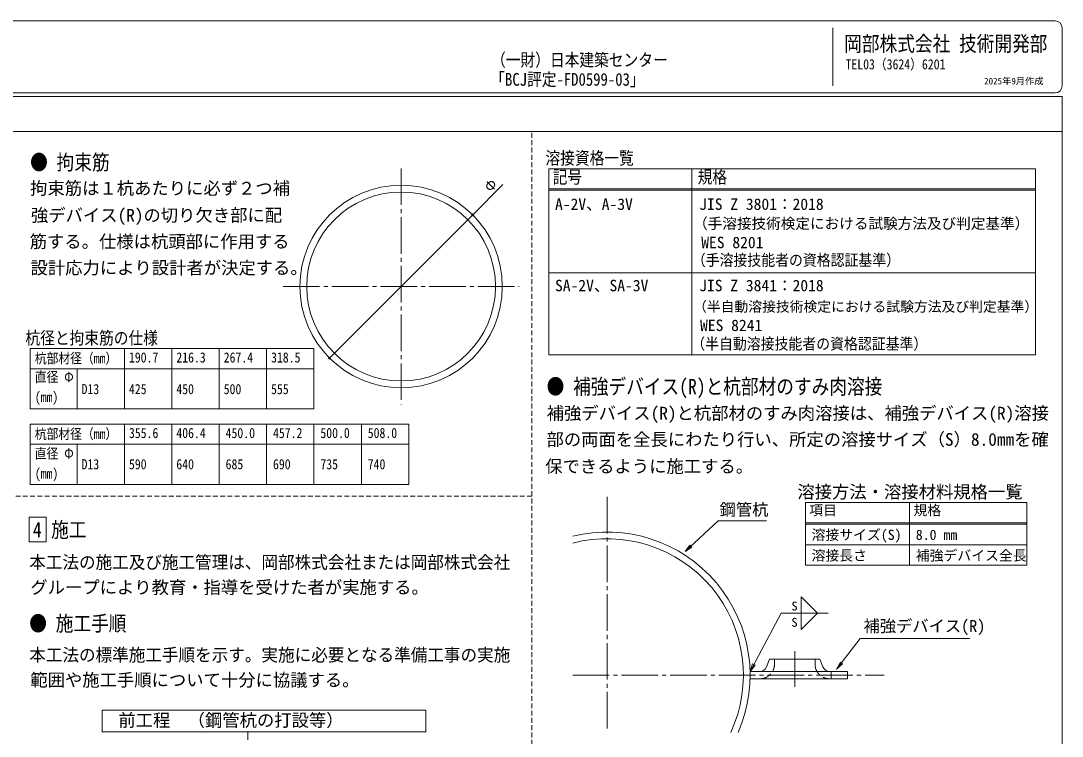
# Model space of a CAD drawing. Units: millimetres, scale not verified. Extents: x -38480 to 38480, y -27228 to 27488.
# Drawn here: x 11 to 38480, y 1077 to 27488 of the extents above; entities that cross this region are included whole.
import ezdxf
from ezdxf.enums import TextEntityAlignment as Align

# ---------------------------------------------------------------- set-up
doc = ezdxf.new("R2010")
doc.units = ezdxf.units.MM
doc.header["$LTSCALE"] = 150
doc.header["$PDMODE"] = 32
doc.header["$PDSIZE"] = 75
for name, pattern in [('CHAIN2', [12, 9, -1, 1, -1]), ('DASHED1', [1.8, 1.2, -0.6]), ('DASHED3', [4, 3, -1])]:
    doc.linetypes.add(name, pattern=pattern)
for name, color, linetype, lineweight in [('0-0_0', 134, 'Continuous', 18), ('0-1_00_WAKU', 4, 'Continuous', 9), ('0-4_02_TEXT', 134, 'Continuous', 18), ('0-7_05_SUNPOU', 7, 'Continuous', 18), ('0-8_06_HYOU', 6, 'Continuous', 18), ('0-9_07_DOT', 5, 'DASHED1', 18), ('0-B_08_CENTER', 4, 'CHAIN2', 9), ('0-C_08HIDDEN', 5, 'DASHED3', 18), ('0-D_09_KAKOMI', 6, 'Continuous', 18), ('0-E_09SUNPO', 7, 'Continuous', 18)]:
    doc.layers.add(name, color=color, linetype=linetype, lineweight=lineweight)
doc.layers.add('0-3_01_TITLE', color=5, linetype='Continuous')
doc.styles.add('ＭＳ ゴシック', font='')
doc.styles.get('ＭＳ ゴシック').set_extended_font_data('MS Gothic')

msp = doc.modelspace()

# ---------------------------------------------------------------- linework, layer by layer
at = {"layer": '0-0_0'}
for p, q in [((27558.6, 3635.2), (27670.7, 3915.4)), ((29530.7, 3915.4), (27670.7, 3915.4)), ((29642.8, 3635.2), (29530.7, 3915.4)), ((26950.6, 3465.4), (30550.7, 3465.4)), ((26950.6, 3465.4), (26950.6, 3195.4)), ((27220.7, 3465.4), (26950.6, 3465.4)), ((29950.7, 3465.4), (29950.7, 3195.4)), ((30550.7, 3465.4), (30550.7, 3195.4)), ((26950.6, 3195.4), (30550.7, 3195.4)), ((27220.7, 3195.4), (26950.6, 3195.4)), ((8392.4, 1237.6), (8392.4, 937.6))]:
    msp.add_line(p, q, dxfattribs=at)
at = {"layer": '0-0_0', "color": 7}
msp.add_line((3013.9, 1237.6), (3013.9, 2037.6), dxfattribs=at)
at = {"layer": '0-0_0'}
for radius in [3738.1, 3488.9]:
    msp.add_circle((14059.7, 17679.4), radius, dxfattribs=at)
for centre, radius, start, end in [((21667.5, 3330.4), 5283.2, 336.415, 103.89), ((21667.5, 3330.4), 5036.2, 335.183, 104.585), ((27307.9, 3735.4), 270, 270, 338.199), ((29893.5, 3735.4), 270, 201.801, 270)]:
    msp.add_arc(centre, radius, start, end, dxfattribs=at)
at = {"layer": '0-1_00_WAKU'}
for p, q in [((-38220, 27487.9), (38220, 27487.9)), ((30003.1, 25085.4), (30003.1, 27227.9)), ((38480, 25085.4), (38480, 27227.9)), ((-38480, 24699.3), (38480, 24699.3)), ((-38220, 24825.4), (38220, 24825.4)), ((-38480, 23399.3), (38480, 23399.3))]:
    msp.add_line(p, q, dxfattribs=at)
msp.add_lwpolyline([(-38480, -27227.9), (38480, -27227.9), (38480, 24699.3)], dxfattribs=at)
for centre, start, end in [((38220, 27227.9), 0, 90), ((38220, 25085.4), 270, 0)]:
    msp.add_arc(centre, 260, start, end, dxfattribs=at)
at = {"layer": '0-7_05_SUNPOU'}
msp.add_lwpolyline([(3013.9, 2037.6), (14976.5, 2037.6), (14976.5, 1237.6), (3013.9, 1237.6)], dxfattribs=at)
at = {"layer": '0-8_06_HYOU'}
for p, q in [((19516.8, 15159.7), (19516.8, 22020.8)), ((19516.8, 22020.8), (37500.2, 22020.8)), ((24805, 15159.7), (24805, 22020.8)), ((37500.2, 15159.7), (37500.2, 22020.8)), ((19516.8, 21279.9), (37500.2, 21279.9)), ((19516.8, 21229.9), (37500.2, 21229.9)), ((19516.8, 18186.1), (37500.2, 18186.1)), ((356.1, 15384.7), (10840.9, 15384.7)), ((356.1, 13162.1), (356.1, 15384.7)), ((3840.9, 13162.1), (3840.9, 15384.7)), ((5590.9, 13162.1), (5590.9, 15384.7)), ((7340.9, 13162.1), (7340.9, 15384.7)), ((9090.9, 13162.1), (9090.9, 15384.7)), ((10840.9, 13162.1), (10840.9, 15384.7)), ((19516.8, 15159.7), (37500.2, 15159.7)), ((356.1, 14643.8), (10840.9, 14643.8)), ((2090.9, 13162.1), (2090.9, 14643.8)), ((356.1, 13162.1), (10840.9, 13162.1)), ((356.1, 12594.9), (14340.9, 12594.9)), ((356.1, 10372.3), (356.1, 12594.9)), ((3840.9, 10372.3), (3840.9, 12594.9)), ((5590.9, 10372.3), (5590.9, 12594.9)), ((7340.9, 10372.3), (7340.9, 12594.9)), ((9090.9, 10372.3), (9090.9, 12594.9)), ((10840.9, 10372.3), (10840.9, 12594.9)), ((12590.9, 10372.3), (12590.9, 12594.9)), ((14340.9, 10372.3), (14340.9, 12594.9)), ((356.1, 11854), (14340.9, 11854)), ((2090.9, 10372.3), (2090.9, 11854)), ((356.1, 10372.3), (14340.9, 10372.3)), ((28992.7, 9698.8), (37172.4, 9698.8)), ((28992.7, 7390.5), (28992.7, 9698.8)), ((32843.8, 7390.5), (32843.8, 9698.8)), ((37172.4, 7390.5), (37172.4, 9698.8)), ((28992.7, 8957.9), (37172.4, 8957.9)), ((28992.7, 8907.9), (37172.4, 8907.9)), ((28992.7, 8144.1), (37172.4, 8144.1)), ((28992.7, 7390.5), (37172.4, 7390.5))]:
    msp.add_line(p, q, dxfattribs=at)
at = {"layer": '0-9_07_DOT'}
for p, q in [((18893.6, -24622), (18893.6, 23399.3)), ((18893.6, 9942.7), (-173.2, 9942.7))]:
    msp.add_line(p, q, dxfattribs=at)
at = {"layer": '0-B_08_CENTER'}
for p, q in [((14059.7, 22040.6), (14059.7, 13318.3)), ((9698.6, 17679.4), (18420.9, 17679.4)), ((21667.5, 9913.6), (21667.5, 1216.6)), ((28600.7, 2895.4), (28600.7, 4215.4)), ((20399.2, 3330.4), (31903.3, 3330.4))]:
    msp.add_line(p, q, dxfattribs=at)
at = {"layer": '0-C_08HIDDEN'}
for p, q in [((27850.7, 3735.4), (27850.7, 3915.4)), ((29350.7, 3735.4), (29350.7, 3915.4))]:
    msp.add_line(p, q, dxfattribs=at)
for centre, start, end in [((27310.7, 3735.4), 270, 0), ((29890.7, 3735.4), 180, 270)]:
    msp.add_arc(centre, 540, start, end, dxfattribs=at)
at = {"layer": '0-D_09_KAKOMI'}
for q in [(945.5, 9159.5), (314.1, 8252.7)]:
    msp.add_line((945.5, 8252.7), q, dxfattribs=at)
msp.add_lwpolyline([(945.5, 9159.5), (314.1, 9159.5), (314.1, 8252.7)], dxfattribs=at)
at = {"layer": '0-E_09SUNPO'}
for p, q in [((17820.1, 21439.8), (16703, 20322.7)), ((11416.5, 15036.2), (16703, 20322.7)), ((24546.7, 7894.4), (25768.7, 9029.4)), ((25768.7, 9029.4), (27557.7, 9029.4)), ((24727.8, 8133.6), (24546.7, 7894.4)), ((24727.8, 8133.6), (24798.7, 8057.3)), ((24798.7, 8057.3), (24546.7, 7894.4)), ((28840.8, 6220.8), (28840.8, 5620.8)), ((28840.8, 6220.8), (29440.8, 5620.8)), ((26948.9, 3465.4), (28103.9, 5620.8)), ((28103.9, 5620.8), (29838.5, 5620.8)), ((28840.8, 5020.8), (28840.8, 5620.8)), ((28840.8, 5020.8), (29440.8, 5620.8)), ((30148.5, 3546.9), (31013.7, 4681.9)), ((31013.7, 4681.9), (35066.7, 4681.9)), ((27042.6, 3750.4), (26948.9, 3465.4)), ((27134.4, 3701.2), (26948.9, 3465.4)), ((27042.6, 3750.4), (27134.4, 3701.2)), ((30286.2, 3813.4), (30148.5, 3546.9)), ((30369, 3750.2), (30148.5, 3546.9)), ((30286.2, 3813.4), (30369, 3750.2))]:
    msp.add_line(p, q, dxfattribs=at)
at = {"layer": '0-E_09SUNPO', "color": 134}
for centre, start, end in [((16703.2, 20322.5), 225.45836, 45.45836), ((11416.3, 15036.4), 45.45836, 225.45836)]:
    msp.add_arc(centre, 31.2, start, end, dxfattribs=at)
for p in [(16703, 20322.7), (11416.5, 15036.2)]:
    msp.add_point(p, dxfattribs=at)

# ---------------------------------------------------------------- texts
at = {"layer": '0-3_01_TITLE', "style": 'ＭＳ ゴシック', "width": 0.85}
for s, height, p in [('岡部株式会社 技術開発部', 563, (30429, 26195.1)), ('（一財）日本建築センター', 469.2, (17380.8, 25669.8)), ('TEL03（3624）6201', 375.4, (30476, 25584.5)), ('「BCJ評定-FD0599-03」', 469.2, (17352.4, 24951.1))]:
    msp.add_text(s, height=height, dxfattribs=at).set_placement(p, align=Align.BOTTOM_LEFT)
at = {"layer": '0-3_01_TITLE', "style": 'ＭＳ ゴシック'}
msp.add_text('2025年9月作成', height=244, dxfattribs=at).set_placement((35596.2, 25067.7), align=Align.BOTTOM_LEFT)
at = {"layer": '0-4_02_TEXT', "style": 'ＭＳ ゴシック'}
for s, height, width, p in [('溶接資格一覧', 469.2, 0.85, (19389.8, 22045.4)), ('● 拘束筋', 563, 0.85, (355.5, 21815.1)), ('記号', 469.2, 0.85, (19657.9, 21346.1)), ('規格', 469.2, 0.85, (25012.6, 21346.1)), ('（手溶接技能者の資格認証基準）', 417.9, 0.9, (24797.2, 18320.3)), ('杭径と拘束筋の仕様', 469.2, 0.85, (180.4, 15404)), ('（半自動溶接技能者の資格認証基準）', 417.9, 0.9, (24776.3, 15230.4)), ('杭部材径（mm）', 375.4, 0.85, (526.9, 14728.1)), ('190.7', 375.4, 0.85, (4005.4, 14760.5)), ('216.3', 375.4, 0.85, (5755.4, 14760.5)), ('267.4', 375.4, 0.85, (7505.4, 14760.5)), ('318.5', 375.4, 0.85, (9255.4, 14760.5)), ('直径 Φ', 375.4, 0.85, (526.9, 14037.7)), ('● 補強デバイス(R)と杭部材のすみ肉溶接', 563, 0.85, (19435.8, 13534.9)), ('D13', 375.4, 0.85, (2255.4, 13591.6)), ('425', 375.4, 0.85, (4005.4, 13591.6)), ('450', 375.4, 0.85, (5755.4, 13591.6)), ('500', 375.4, 0.85, (7505.4, 13591.6)), ('555', 375.4, 0.85, (9255.4, 13591.6)), ('(mm)', 375.4, 0.85, (526.9, 13296.9)), ('杭部材径（mm）', 375.4, 0.85, (526.9, 11938.3)), ('355.6', 375.4, 0.85, (4005.4, 11970.6)), ('406.4', 375.4, 0.85, (5755.4, 11970.6)), ('450.0', 375.4, 0.85, (7576.8, 11970.6)), ('457.2', 375.4, 0.85, (9326.8, 11970.6)), ('500.0', 375.4, 0.85, (11076.8, 11970.6)), ('508.0', 375.4, 0.85, (12826.8, 11970.6)), ('直径 Φ', 375.4, 0.85, (526.9, 11214)), ('D13', 375.4, 0.85, (2255.4, 10817.9)), ('590', 375.4, 0.85, (4005.4, 10817.9)), ('640', 375.4, 0.85, (5755.4, 10817.9)), ('685', 375.4, 0.85, (7576.8, 10817.9)), ('690', 375.4, 0.85, (9326.8, 10817.9)), ('735', 375.4, 0.85, (11076.8, 10817.9)), ('740', 375.4, 0.85, (12826.8, 10817.9)), ('(mm)', 375.4, 0.85, (526.9, 10473.1)), ('4', 563, 0.85, (455.2, 8250.9)), ('施工', 563, 0.85, (1131, 8250.9)), ('本工法の施工及び施工管理は、岡部株式会社または岡部株式会社', 472.9, 0.95, (321.5, 7119.9)), ('● 施工手順', 563, 0.85, (321.5, 4787.7)), ('本工法の標準施工手順を示す。実施に必要となる準備工事の実施', 472.9, 0.95, (321.5, 3698.9))]:
    msp.add_text(s, height=height, dxfattribs=dict(at, width=width)).set_placement(p, align=Align.BOTTOM_LEFT)
for s, height, p in [('拘束筋は１杭あたりに必ず２つ補', 469.2, (355.5, 20931.8)), ('A-2V、A-3V', 422.3, (19744.7, 20381.7)), ('JIS Z 3801：2018', 422.3, (25071, 20381.7)), ('強デバイス(R)の切り欠き部に配', 469.2, (384.7, 19935.5)), ('（手溶接技術検定における試験方法及び判定基準）', 395.9, (24844.2, 19690.4)), ('筋する。仕様は杭頭部に作用する', 469.2, (337.7, 18964.7)), ('WES 8201', 422.3, (25146.9, 18967.5)), ('設計応力により設計者が決定する。', 469.2, (369.1, 17993.9)), ('SA-2V、SA-3V', 422.3, (19744.7, 17377.4)), ('JIS Z 3841：2018', 422.3, (25071, 17377.4)), ('（半自動溶接技術検定における試験方法及び判定基準）', 373.9, (24844.2, 16637)), ('WES 8241', 422.3, (25102.3, 15907.9)), ('補強デバイス(R)と杭部材のすみ肉溶接は、補強デバイス(R)溶接', 469.2, (19435.8, 12626.7)), ('部の両面を全長にわたり行い、所定の溶接サイズ（S）8.0mmを確', 469.2, (19430.8, 11657.7)), ('保できるように施工する。', 469.2, (19382.7, 10664.5)), ('溶接方法・溶接材料規格一覧', 469.2, (28697.9, 9723.4)), ('項目', 375.4, (29133.8, 9117.6)), ('規格', 375.4, (32984.8, 9117.6)), ('溶接サイズ(S)', 375.4, (29220.7, 8211.9)), ('8.0 mm', 375.4, (33071.7, 8211.9)), ('溶接長さ', 375.4, (29220.7, 7448.1)), ('補強デバイス全長', 375.4, (33071.7, 7448.1)), ('グループにより教育・指導を受けた者が実施する。', 469.2, (362.1, 6196.7)), ('範囲や施工手順について十分に協議する。', 469.2, (362.1, 2775.8)), ('前工程\u3000（鋼管杭の打設等）', 469.2, (3613.8, 1289.9))]:
    msp.add_text(s, height=height, dxfattribs=at).set_placement(p, align=Align.BOTTOM_LEFT)
at = {"layer": '0-E_09SUNPO', "style": 'ＭＳ ゴシック'}
msp.add_text('Φ', height=375.4, rotation=45, dxfattribs=at).set_placement((17436, 21051.9), align=Align.BOTTOM_LEFT)
for s, height, p in [('鋼管杭', 439.9, (25824.8, 9091.6)), ('S', 328.4, (28479.8, 5617.1)), ('S', 328.4, (28479.8, 5017.1)), ('補強デバイス(R)', 439.9, (31144.7, 4793.4))]:
    msp.add_text(s, height=height, dxfattribs=at).set_placement(p, align=Align.BOTTOM_LEFT)

doc.saveas('drawing.dxf')
